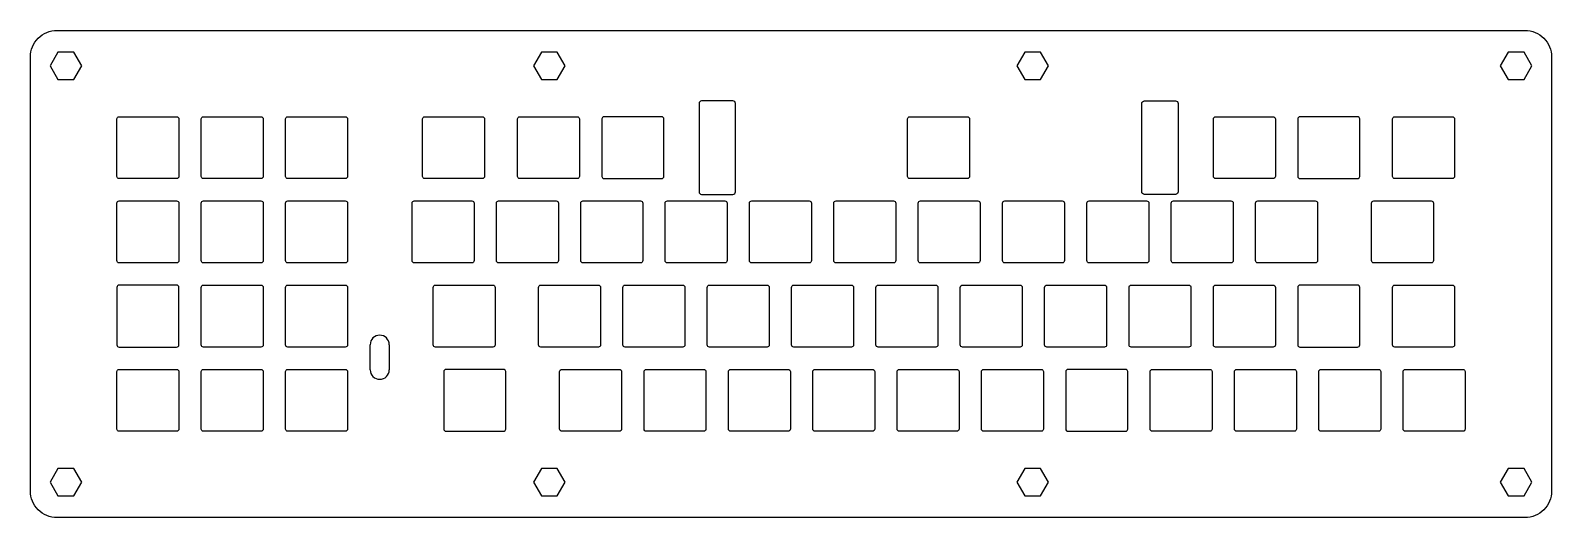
# Model space of a CAD drawing. Header units: millimetres. Extents: x -327 to 17, y -17 to 93.
import ezdxf

# ---------------------------------------------------------------- set-up
doc = ezdxf.new("R2010")
doc.units = ezdxf.units.MM
doc.layers.get('0').update_dxf_attribs({"linetype": 'CONTINUOUS'})

msp = doc.modelspace()

# ---------------------------------------------------------------- linework, layer by layer
for p, q in [((-249.82, 16.43), (-249.82, 22.11)), ((-245.52, 22.11), (-245.52, 16.43))]:
    msp.add_line(p, q)
for points in [[(17, -11, -0.414214), (11, -17), (-320.56, -17, -0.414214), (-326.56, -11), (-326.56, 87.2, -0.414214), (-320.56, 93.2), (11, 93.2, -0.414214), (17, 87.2)], [(-167.92, 77.25), (-174.97, 77.25, 0.414214), (-175.55, 76.66), (-175.55, 56.69, 0.414214), (-174.97, 56.1), (-167.92, 56.1, 0.414214), (-167.33, 56.69), (-167.33, 76.66, 0.414214)], [(-67.92, 77.25, -0.414214), (-67.33, 76.66), (-67.33, 56.69, -0.414214), (-67.92, 56.1), (-74.97, 56.1, -0.414214), (-75.55, 56.69), (-75.55, 76.66, -0.414214), (-74.97, 77.25)], [(-293.04, 60.17, -0.414214), (-293.54, 59.67), (-306.54, 59.67, -0.414214), (-307.04, 60.17), (-307.04, 73.17, -0.414214), (-306.54, 73.67), (-293.54, 73.67, -0.414214), (-293.04, 73.17)], [(-273.99, 60.17, -0.414214), (-274.49, 59.67), (-287.49, 59.67, -0.414214), (-287.99, 60.17), (-287.99, 73.17, -0.414214), (-287.49, 73.67), (-274.49, 73.67, -0.414214), (-273.99, 73.17)], [(-254.94, 60.17, -0.414214), (-255.44, 59.67), (-268.44, 59.67, -0.414214), (-268.94, 60.17), (-268.94, 73.17, -0.414214), (-268.44, 73.67), (-255.44, 73.67, -0.414214), (-254.94, 73.17)], [(-223.98, 60.17, -0.414214), (-224.48, 59.67), (-237.48, 59.67, -0.414214), (-237.98, 60.17), (-237.98, 73.17, -0.414214), (-237.48, 73.67), (-224.48, 73.67, -0.414214), (-223.98, 73.17)], [(-202.55, 60.17, -0.414214), (-203.05, 59.67), (-216.05, 59.67, -0.414214), (-216.55, 60.17), (-216.55, 73.17, -0.414214), (-216.05, 73.67), (-203.05, 73.67, -0.414214), (-202.55, 73.17)], [(-183.5, 60.17), (-183.5, 73.17, 0.414214), (-184, 73.67), (-197, 73.67, 0.414214), (-197.5, 73.17), (-197.5, 60.17, 0.414214), (-197, 59.67), (-184, 59.67, 0.414214)], [(-114.44, 60.17, -0.414214), (-114.94, 59.67), (-127.94, 59.67, -0.414214), (-128.44, 60.17), (-128.44, 73.17, -0.414214), (-127.94, 73.67), (-114.94, 73.67, -0.414214), (-114.44, 73.17)], [(-58.89, 59.67, -0.414214), (-59.39, 60.17), (-59.39, 73.17, -0.414214), (-58.89, 73.67), (-45.89, 73.67, -0.414214), (-45.39, 73.17), (-45.39, 60.17, -0.414214), (-45.89, 59.67)], [(-26.34, 60.17), (-26.34, 73.17, 0.414214), (-26.84, 73.67), (-39.84, 73.67, 0.414214), (-40.34, 73.17), (-40.34, 60.17, 0.414214), (-39.84, 59.67), (-26.84, 59.67, 0.414214)], [(-4.91, 60.17, -0.414214), (-5.41, 59.67), (-18.41, 59.67, -0.414214), (-18.91, 60.17), (-18.91, 73.17, -0.414214), (-18.41, 73.67), (-5.41, 73.67, -0.414214), (-4.91, 73.17)], [(-293.04, 41.12, -0.414214), (-293.54, 40.62), (-306.54, 40.62, -0.414214), (-307.04, 41.12), (-307.04, 54.13, -0.414214), (-306.54, 54.62), (-293.54, 54.62, -0.414214), (-293.04, 54.13)], [(-287.49, 40.62, -0.414214), (-287.99, 41.12), (-287.99, 54.13, -0.414214), (-287.49, 54.62), (-274.49, 54.62, -0.414214), (-273.99, 54.13), (-273.99, 41.12, -0.414214), (-274.49, 40.62)], [(-254.94, 41.12, -0.414214), (-255.44, 40.62), (-268.44, 40.62, -0.414214), (-268.94, 41.12), (-268.94, 54.13, -0.414214), (-268.44, 54.62), (-255.44, 54.62, -0.414214), (-254.94, 54.13)], [(-226.36, 41.12, -0.414214), (-226.86, 40.62), (-239.86, 40.62, -0.414214), (-240.36, 41.12), (-240.36, 54.13, -0.414214), (-239.86, 54.62), (-226.86, 54.62, -0.414214), (-226.36, 54.13)], [(-207.31, 41.12, -0.414214), (-207.81, 40.62), (-220.81, 40.62, -0.414214), (-221.31, 41.12), (-221.31, 54.13, -0.414214), (-220.81, 54.62), (-207.81, 54.62, -0.414214), (-207.31, 54.13)], [(-188.26, 41.12, -0.414214), (-188.76, 40.62), (-201.76, 40.62, -0.414214), (-202.26, 41.12), (-202.26, 54.13, -0.414214), (-201.76, 54.62), (-188.76, 54.62, -0.414214), (-188.26, 54.13)], [(-169.21, 41.12, -0.414214), (-169.71, 40.62), (-182.71, 40.62, -0.414214), (-183.21, 41.12), (-183.21, 54.13, -0.414214), (-182.71, 54.62), (-169.71, 54.62, -0.414214), (-169.21, 54.13)], [(-150.16, 41.12, -0.414214), (-150.66, 40.62), (-163.66, 40.62, -0.414214), (-164.16, 41.12), (-164.16, 54.13, -0.414214), (-163.66, 54.62), (-150.66, 54.62, -0.414214), (-150.16, 54.13)], [(-131.11, 41.12, -0.414214), (-131.61, 40.62), (-144.61, 40.62, -0.414214), (-145.11, 41.12), (-145.11, 54.13, -0.414214), (-144.61, 54.62), (-131.61, 54.62, -0.414214), (-131.11, 54.13)], [(-125.56, 40.62, -0.414214), (-126.06, 41.12), (-126.06, 54.13, -0.414214), (-125.56, 54.62), (-112.56, 54.62, -0.414214), (-112.06, 54.13), (-112.06, 41.12, -0.414214), (-112.56, 40.62)], [(-93.01, 41.12, -0.414214), (-93.51, 40.62), (-106.51, 40.62, -0.414214), (-107.01, 41.12), (-107.01, 54.13, -0.414214), (-106.51, 54.62), (-93.51, 54.62, -0.414214), (-93.01, 54.13)], [(-73.96, 41.12, -0.414214), (-74.46, 40.62), (-87.46, 40.62, -0.414214), (-87.96, 41.12), (-87.96, 54.13, -0.414214), (-87.46, 54.62), (-74.46, 54.62, -0.414214), (-73.96, 54.13)], [(-68.41, 40.62, -0.414214), (-68.91, 41.12), (-68.91, 54.13, -0.414214), (-68.41, 54.62), (-55.41, 54.62, -0.414214), (-54.91, 54.13), (-54.91, 41.12, -0.414214), (-55.41, 40.62)], [(-35.86, 41.12, -0.414214), (-36.36, 40.62), (-49.36, 40.62, -0.414214), (-49.86, 41.12), (-49.86, 54.13, -0.414214), (-49.36, 54.62), (-36.36, 54.62, -0.414214), (-35.86, 54.13)], [(-23.17, 40.62, -0.414214), (-23.67, 41.12), (-23.67, 54.13, -0.414214), (-23.17, 54.62), (-10.17, 54.62, -0.414214), (-9.67, 54.13), (-9.67, 41.12, -0.414214), (-10.17, 40.62)], [(-293.04, 22.07), (-293.04, 35.08, 0.414214), (-293.54, 35.58), (-306.54, 35.58, 0.414214), (-307.04, 35.08), (-307.04, 22.07, 0.414214), (-306.54, 21.57), (-293.54, 21.57, 0.414214)], [(-273.99, 22.07, -0.414214), (-274.49, 21.57), (-287.49, 21.57, -0.414214), (-287.99, 22.07), (-287.99, 35.08, -0.414214), (-287.49, 35.58), (-274.49, 35.58, -0.414214), (-273.99, 35.08)], [(-254.94, 22.07, -0.414214), (-255.44, 21.57), (-268.44, 21.57, -0.414214), (-268.94, 22.07), (-268.94, 35.08, -0.414214), (-268.44, 35.58), (-255.44, 35.58, -0.414214), (-254.94, 35.08)], [(-221.6, 22.07, -0.414214), (-222.1, 21.57), (-235.1, 21.57, -0.414214), (-235.6, 22.07), (-235.6, 35.08, -0.414214), (-235.1, 35.58), (-222.1, 35.58, -0.414214), (-221.6, 35.08)], [(-197.79, 22.07, -0.414214), (-198.29, 21.57), (-211.29, 21.57, -0.414214), (-211.79, 22.07), (-211.79, 35.08, -0.414214), (-211.29, 35.58), (-198.29, 35.58, -0.414214), (-197.79, 35.08)], [(-178.74, 22.07, -0.414214), (-179.24, 21.57), (-192.24, 21.57, -0.414214), (-192.74, 22.07), (-192.74, 35.08, -0.414214), (-192.24, 35.58), (-179.24, 35.58, -0.414214), (-178.74, 35.08)], [(-173.19, 21.57, -0.414214), (-173.69, 22.07), (-173.69, 35.08, -0.414214), (-173.19, 35.58), (-160.19, 35.58, -0.414214), (-159.69, 35.08), (-159.69, 22.07, -0.414214), (-160.19, 21.57)], [(-140.64, 22.07, -0.414214), (-141.14, 21.57), (-154.14, 21.57, -0.414214), (-154.64, 22.07), (-154.64, 35.08, -0.414214), (-154.14, 35.58), (-141.14, 35.58, -0.414214), (-140.64, 35.08)], [(-121.59, 22.07, -0.414214), (-122.09, 21.57), (-135.09, 21.57, -0.414214), (-135.59, 22.07), (-135.59, 35.08, -0.414214), (-135.09, 35.58), (-122.09, 35.58, -0.414214), (-121.59, 35.08)], [(-102.54, 22.07, -0.414214), (-103.04, 21.57), (-116.04, 21.57, -0.414214), (-116.54, 22.07), (-116.54, 35.08, -0.414214), (-116.04, 35.58), (-103.04, 35.58, -0.414214), (-102.54, 35.08)], [(-83.49, 22.07, -0.414214), (-83.99, 21.57), (-96.99, 21.57, -0.414214), (-97.49, 22.07), (-97.49, 35.08, -0.414214), (-96.99, 35.58), (-83.99, 35.58, -0.414214), (-83.49, 35.08)], [(-64.44, 22.07, -0.414214), (-64.94, 21.57), (-77.94, 21.57, -0.414214), (-78.44, 22.07), (-78.44, 35.08, -0.414214), (-77.94, 35.58), (-64.94, 35.58, -0.414214), (-64.44, 35.08)], [(-45.39, 22.07, -0.414214), (-45.89, 21.57), (-58.89, 21.57, -0.414214), (-59.39, 22.07), (-59.39, 35.08, -0.414214), (-58.89, 35.58), (-45.89, 35.58, -0.414214), (-45.39, 35.08)], [(-26.34, 22.07), (-26.34, 35.08, 0.414214), (-26.84, 35.58), (-39.84, 35.58, 0.414214), (-40.34, 35.08), (-40.34, 22.07, 0.414214), (-39.84, 21.57), (-26.84, 21.57, 0.414214)], [(-4.91, 22.07, -0.414214), (-5.41, 21.57), (-18.41, 21.57, -0.414214), (-18.91, 22.07), (-18.91, 35.08, -0.414214), (-18.41, 35.58), (-5.41, 35.58, -0.414214), (-4.91, 35.08)], [(-293.04, 3.02, -0.414214), (-293.54, 2.52), (-306.54, 2.52, -0.414214), (-307.04, 3.02), (-307.04, 16.02, -0.414214), (-306.54, 16.52), (-293.54, 16.52, -0.414214), (-293.04, 16.02)], [(-273.99, 3.02, -0.414214), (-274.49, 2.52), (-287.49, 2.52, -0.414214), (-287.99, 3.02), (-287.99, 16.02, -0.414214), (-287.49, 16.52), (-274.49, 16.52, -0.414214), (-273.99, 16.02)], [(-254.94, 3.02, -0.414214), (-255.44, 2.52), (-268.44, 2.52, -0.414214), (-268.94, 3.02), (-268.94, 16.02, -0.414214), (-268.44, 16.52), (-255.44, 16.52, -0.414214), (-254.94, 16.02)], [(-219.22, 3.02), (-219.22, 16.02, 0.414214), (-219.72, 16.52), (-232.72, 16.52, 0.414214), (-233.22, 16.02), (-233.22, 3.02, 0.414214), (-232.72, 2.52), (-219.72, 2.52, 0.414214)], [(-206.53, 2.52, -0.414214), (-207.03, 3.02), (-207.03, 16.02, -0.414214), (-206.53, 16.52), (-193.53, 16.52, -0.414214), (-193.03, 16.02), (-193.03, 3.02, -0.414214), (-193.53, 2.52)], [(-173.98, 3.02, -0.414214), (-174.48, 2.52), (-187.47, 2.52, -0.414214), (-187.98, 3.02), (-187.98, 16.02, -0.414214), (-187.47, 16.52), (-174.48, 16.52, -0.414214), (-173.98, 16.02)], [(-154.93, 3.02, -0.414214), (-155.43, 2.52), (-168.43, 2.52, -0.414214), (-168.93, 3.02), (-168.93, 16.02, -0.414214), (-168.43, 16.52), (-155.43, 16.52, -0.414214), (-154.93, 16.02)], [(-135.88, 3.02, -0.414214), (-136.38, 2.52), (-149.38, 2.52, -0.414214), (-149.88, 3.02), (-149.88, 16.02, -0.414214), (-149.38, 16.52), (-136.38, 16.52, -0.414214), (-135.88, 16.02)], [(-116.83, 3.02, -0.414214), (-117.33, 2.52), (-130.32, 2.52, -0.414214), (-130.82, 3.02), (-130.82, 16.02, -0.414214), (-130.32, 16.52), (-117.33, 16.52, -0.414214), (-116.83, 16.02)], [(-97.78, 3.02, -0.414214), (-98.28, 2.52), (-111.28, 2.52, -0.414214), (-111.78, 3.02), (-111.78, 16.02, -0.414214), (-111.28, 16.52), (-98.28, 16.52, -0.414214), (-97.78, 16.02)], [(-78.72, 3.02), (-78.72, 16.02, 0.414214), (-79.22, 16.52), (-92.22, 16.52, 0.414214), (-92.73, 16.02), (-92.73, 3.02, 0.414214), (-92.22, 2.52), (-79.22, 2.52, 0.414214)], [(-59.68, 3.02, -0.414214), (-60.17, 2.52), (-73.17, 2.52, -0.414214), (-73.67, 3.02), (-73.67, 16.02, -0.414214), (-73.17, 16.52), (-60.17, 16.52, -0.414214), (-59.68, 16.02)], [(-40.62, 3.02, -0.414214), (-41.12, 2.52), (-54.13, 2.52, -0.414214), (-54.62, 3.02), (-54.62, 16.02, -0.414214), (-54.13, 16.52), (-41.12, 16.52, -0.414214), (-40.62, 16.02)], [(-21.58, 3.02, -0.414214), (-22.07, 2.52), (-35.08, 2.52, -0.414214), (-35.58, 3.02), (-35.58, 16.02, -0.414214), (-35.08, 16.52), (-22.07, 16.52, -0.414214), (-21.58, 16.02)], [(-2.52, 3.02, -0.414214), (-3.03, 2.52), (-16.03, 2.52, -0.414214), (-16.53, 3.02), (-16.53, 16.02, -0.414214), (-16.03, 16.52), (-3.03, 16.52, -0.414214), (-2.52, 16.02)]]:
    msp.add_lwpolyline(points, format="xyb", close=True)
for points in [[(-316.76, 82.09), (-314.97, 85.19), (-316.76, 88.29), (-320.34, 88.29), (-322.13, 85.19), (-320.34, 82.09)], [(-207.58, 82.09), (-205.79, 85.19), (-207.58, 88.29), (-211.16, 88.29), (-212.95, 85.19), (-211.16, 82.09)], [(-98.4, 82.09), (-96.61, 85.19), (-98.4, 88.29), (-101.98, 88.29), (-103.77, 85.19), (-101.98, 82.09)], [(10.78, 82.09), (12.57, 85.19), (10.78, 88.29), (7.2, 88.29), (5.41, 85.19), (7.2, 82.09)], [(-320.34, -5.89), (-322.13, -8.99), (-320.34, -12.09), (-316.76, -12.09), (-314.97, -8.99), (-316.76, -5.89)], [(-211.16, -12.09), (-207.58, -12.09), (-205.79, -8.99), (-207.58, -5.89), (-211.16, -5.89), (-212.95, -8.99)], [(-101.98, -12.09), (-98.4, -12.09), (-96.61, -8.99), (-98.4, -5.89), (-101.98, -5.89), (-103.77, -8.99)], [(5.41, -8.99), (7.2, -12.09), (10.78, -12.09), (12.57, -8.99), (10.78, -5.89), (7.2, -5.89)]]:
    msp.add_lwpolyline(points, close=True)
for centre, start, end in [((-247.67, 22.11), 0, 180), ((-247.67, 16.43), -180, 0)]:
    msp.add_arc(centre, 2.15, start, end)

doc.saveas('drawing.dxf')
